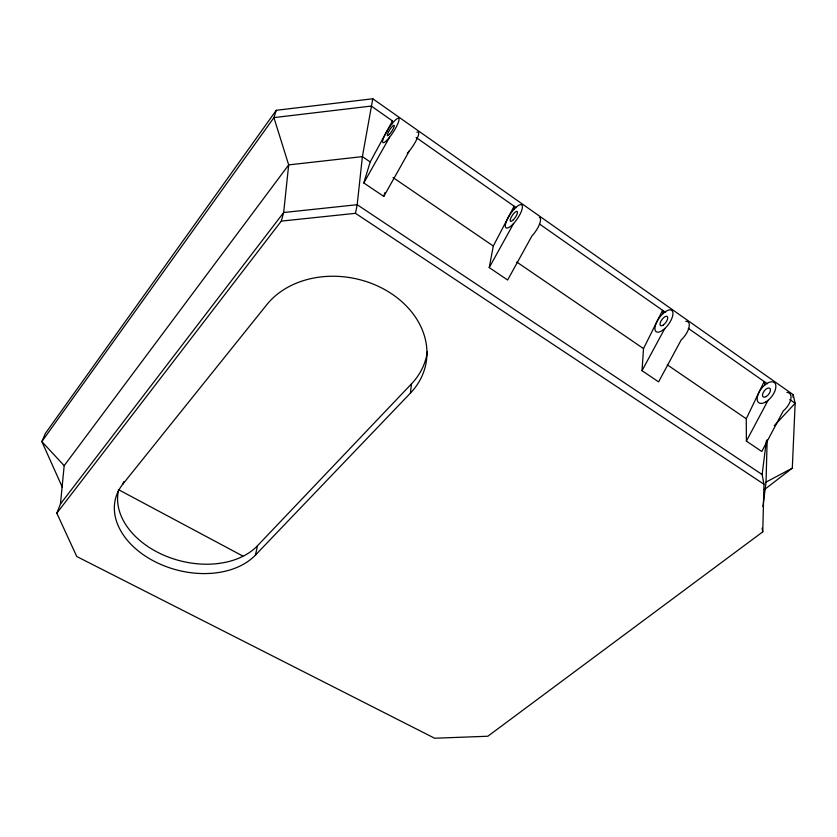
<?xml version="1.0" encoding="UTF-8"?>
<svg xmlns="http://www.w3.org/2000/svg" width="837" height="837" viewBox="0 0 837 837"><rect width="100%" height="100%" fill="white"/><g stroke="black" fill="none" stroke-linecap="round" stroke-linejoin="round"><path stroke-width="1.26" d="M764.317 489.645L792.304 468.155L795.15 403.267L793.162 394.656L372.779 98.766L276.262 110.296L273.919 117.609L288.681 164.889L283.67 212.514L60.463 503.968L56.822 513.175L76.774 556.521L434.612 738.234L487.845 736.236L762.758 531.851L763.961 484.236L762.13 474.537L766.368 440.921M514.023 209.344L514.106 206.205L493.307 246.026L489.226 267.589L507.63 280.008L531.84 236.107A13.81 4.405 -55.5 0 0 539.394 224.483A13.81 4.405 -55.5 0 0 539.394 217.379M762.946 506.605L766.043 482.102L767.173 439.603M793.057 397.251L793.162 394.656M685.817 321.314A13.12 5.796 -53.5 0 1 688.945 327.685A13.12 5.796 -53.5 0 1 681.182 339.937L658.593 381.871L642.021 370.686L643.517 348.6L662.569 310.307L662.977 313.624M60.463 503.968L64.177 465.665L288.681 164.889L362.39 156.613L370.195 161.949L363.802 182.958L383.785 196.433L409.345 150.953M123.73 481.704L122.924 484.016A77.402 53.62 14.7 0 0 153.087 560.696A77.402 53.62 14.7 0 0 255.431 555.088L410.423 393.108L411.501 383.848A86.368 69.534 11.7 0 0 427.383 351.603M391.946 123.886L392.469 120.926L371.283 106.058L273.919 117.609L41.85 441.58L62.315 487.218M763.961 484.236L355.474 213.32L357.19 204.709L362.39 156.613L372.779 98.766M255.431 555.088L257.534 545.703L411.501 383.848M56.822 513.175L281.284 221.114L283.67 212.514L357.19 204.709L762.13 474.537M383.785 196.433L384.842 192.709M786.916 392.396A12.649 6.644 -51.8 0 1 790.829 399.165A12.649 6.644 -51.8 0 1 783.265 410.915L761.764 451.478L746.384 441.109L746.259 418.772L764.16 381.536L764.872 384.968M746.384 441.109L768.052 400.337M642.021 370.686L664.787 328.543M370.195 161.949L392.469 120.926M489.226 267.589L513.636 223.458M363.802 182.958L389.592 137.216M276.262 110.296L45.407 433.378L41.85 441.58L64.177 465.665M122.924 484.016L266.857 304.605A87.111 69.733 11.6 0 1 388.619 291.872A87.111 69.733 11.6 0 1 410.423 393.108M774.298 425.688L795.15 403.267L789.814 399.531M766.043 482.102L792.304 468.155M281.284 221.114L355.474 213.32M118.352 489.582L242.803 556.04M393.024 177.538L493.307 246.026M516.753 262.033L643.517 348.6M667.288 364.838L746.259 418.772M416.094 137.477L516.209 207.681M539.467 223.981L665.593 312.421M688.307 328.355L767.372 383.796M762.099 528.189L762.758 531.851M416.899 132.246A14.386 3.128 -56.9 0 1 417.035 138.733A14.386 3.128 -56.9 0 1 407.242 153.349M257.534 545.703A76.816 53.578 14.8 0 1 166.511 556.343A76.816 53.578 14.8 0 1 118.687 489.739M511.543 225.519A13.894 4.216 -55.7 0 0 522.183 205.431A13.894 4.216 -55.7 0 0 507.902 218.08A13.894 4.216 -55.7 0 0 511.543 225.519M512.819 220.298A5.953 1.81 -55.7 0 0 517.402 211.677A5.953 1.81 -55.7 0 0 511.292 217.065A5.953 1.81 -55.7 0 0 512.819 220.298M387.636 139.507A14.48 2.919 -57.1 0 0 398.998 118.791A14.48 2.919 -57.1 0 0 385.826 133.156A14.48 2.919 -57.1 0 0 387.636 139.507M389.404 134.38A6.204 1.245 -57.1 0 0 394.29 125.487A6.204 1.245 -57.1 0 0 388.661 131.618A6.204 1.245 -57.1 0 0 389.404 134.38M765.74 401.959A12.722 6.518 -52.1 0 0 774.978 383.231A12.722 6.518 -52.1 0 0 758.824 392.637A12.722 6.518 -52.1 0 0 765.74 401.959M766.106 396.612A5.451 2.793 -52.1 0 0 770.092 388.588A5.451 2.793 -52.1 0 0 763.177 392.595A5.451 2.793 -52.1 0 0 766.106 396.612M662.559 330.333A13.193 5.65 -53.8 0 0 672.352 311.05A13.193 5.65 -53.8 0 0 656.888 321.722A13.193 5.65 -53.8 0 0 662.559 330.333M663.27 325.028A5.65 2.417 -53.8 0 0 667.497 316.763A5.65 2.417 -53.8 0 0 660.874 321.303A5.65 2.417 -53.8 0 0 663.27 325.028"/></g></svg>
